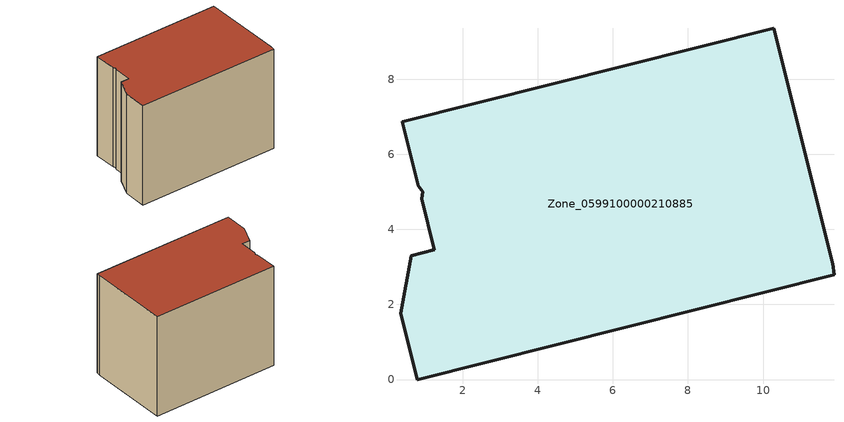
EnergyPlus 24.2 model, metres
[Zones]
Zone_0599100000210885
 floor ground (C_G): 11.86,3.09 11.89,2.79 0.79,0 0.35,1.76 0.63,3.3 1.25,3.46 0.91,4.82 0.94,5.01 0.82,5.16 0.4,6.86 10.29,9.35 z0
 wall outside (C_F): 11.89,2.79 11.86,3.09 10.29,9.35 0.4,6.86 0.82,5.16 0.94,5.01 0.91,4.82 1.25,3.46 0.63,3.3 0.35,1.76 0.79,0 11.89,2.79 z0:8.24
 roof outside (C_R): 0.94,5.01 0.91,4.82 1.25,3.46 0.63,3.3 0.35,1.76 0.79,0 11.89,2.79 11.86,3.09 10.29,9.35 0.4,6.86 0.82,5.16 z8.24
[BUILDING]
Pand.0599100000210885: North Axis=0; Terrain=City; Loads Convergence Tolerance Value=0.04; Temperature Convergence Tolerance Value=0.4; Solar Distribution=FullExterior; Maximum Number of Warmup Days=25; Minimum Number of Warmup Days=1
[Site:Location]
Rotterdam.The.Hague.AP_ZH_NLD Design_Conditions: Latitude=51.96; Longitude=4.45; Time Zone=1; Elevation=-4.5
[SITE:GROUNDTEMPERATURE:BUILDINGSURFACE]
18, 18, 18, 18, 18, 18, 18, 18, 18, 18, 18, 18
[MATERIAL] Thermal Absorptance=0.9; Solar Absorptance=0.7; Visible Absorptance=0.7
Name | Roughness | Thickness | Conductivity | Density | Specific Heat
G.TI.1975-1991 | MediumSmooth | 0.15 | 0.288461 | 540 | 1210
F.TI.1975-1991 | Rough | 0.3 | 0.230769 | 1920 | 840
R.TI.1975-1991 | MediumRough | 0.2 | 0.153846 | 1500 | 1000
[CONSTRUCTION]
C_G: G.TI.1975-1991
C_F: F.TI.1975-1991
C_R: R.TI.1975-1991
[ZONE]
Zone_0599100000210885: Type=1; Multiplier=1; Ceiling Height=Autocalculate; Volume=Autocalculate; Floor Area=autocalculate; Part of Total Floor Area=Yes
[ZONEINFILTRATION:DESIGNFLOWRATE]
Infil_Zone_0599100000210885: Zone or ZoneList or Space or SpaceList=Zone_0599100000210885; Schedule=AlwaysOn; Design Flow Rate Calculation Method=Flow/Area; Flow Rate per Floor Area=0.003; Constant Term Coefficient=1; Temperature Term Coefficient=0; Velocity Term Coefficient=0; Velocity Squared Term Coefficient=0
[HVACTEMPLATE:ZONE:IDEALLOADSAIRSYSTEM]
Zone_0599100000210885: Maximum Heating Supply Air Temperature=50; Minimum Cooling Supply Air Temperature=13; Maximum Heating Supply Air Humidity Ratio=0.0156; Minimum Cooling Supply Air Humidity Ratio=0.0077; Heating Limit=NoLimit; Cooling Limit=NoLimit; Dehumidification Control Type=ConstantSensibleHeatRatio; Cooling Sensible Heat Ratio=0.7; Dehumidification Setpoint=60; Humidification Control Type=None; Humidification Setpoint=30; Outdoor Air Method=None; Outdoor Air Flow Rate per Person=0.00944; Outdoor Air Flow Rate per Zone Floor Area=0; Outdoor Air Flow Rate per Zone=0; Demand Controlled Ventilation Type=None; Outdoor Air Economizer Type=NoEconomizer; Heat Recovery Type=None; Sensible Heat Recovery Effectiveness=0.7; Latent Heat Recovery Effectiveness=0.65
[ZONECONTROL:THERMOSTAT]
ThermostatControl_Zone_0599100000210885: Zone or ZoneList=Zone_0599100000210885; Control Type Schedule=DualSetpointControlType; Control 1=Thermostat_Zone_0599100000210885; Temperature Difference Between Cutout And Setpoint=0
[THERMOSTATSETPOINT:DUALSETPOINT]
Thermostat_Zone_0599100000210885: Heating Setpoint Temperature Schedule=HeatingSetpoint_Zone_0599100000210885; Cooling Setpoint Temperature Schedule=CoolingSetpoint_Zone_0599100000210885
[SCHEDULE:COMPACT]
HeatingSetpoint_Zone_0599100000210885: Through: 12/31, For: AllDays, Until: 24:00, 21
CoolingSetpoint_Zone_0599100000210885: Through: 12/31, For: AllDays, Until: 24:00, 24
DualSetpointControlType: Through: 12/31, For: AllDays, Until: 24:00, 4
AlwaysOn: Through: 12/31, For: AllDays, Until: 24:00, 1
